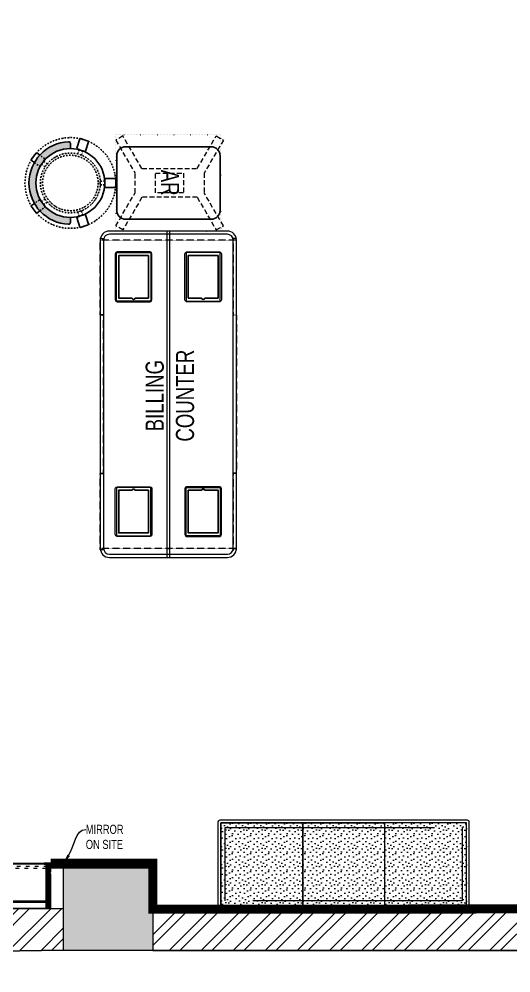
# Model space of a CAD drawing. Header units: feet. Extents: x 4160858 to 4180592, y -5463117 to -5454658.
# Drawn here: x 4175067 to 4177777, y -5462892 to -5457631 of the extents above; entities that cross this region are included whole.
import ezdxf
from ezdxf import colors
from ezdxf.entities.mleader import LeaderData, LeaderLine
from ezdxf.math import Vec2, Vec3

# ---------------------------------------------------------------- set-up
doc = ezdxf.new("R2010")
doc.units = ezdxf.units.FT
doc.header["$LTSCALE"] = 33
doc.header["$MEASUREMENT"] = 0
for name, pattern in [('ACAD_ISO03W100', [30, 12, -18]), ('DASHDOT2', [0.5, 0.25, -0.125, 0, -0.125]), ('DOT', [0.25, 0, -0.25]), ('HIDDEN2', [4.7624999999999975, 3.174999999999998, -1.587499999999999]), ('HIDDENX2', [0.75, 0.5, -0.25])]:
    doc.linetypes.add(name, pattern=pattern)
doc.layers.add('A-WALL', color=1, linetype='Continuous')
for name, color, linetype, lineweight in [('A-WALL HATCH', 251, 'Continuous', 0), ('Column', 243, 'Continuous', 9), ('column hatch', 5, 'Continuous', 0), ('HATCH', 9, 'Continuous', 9), ('LENS-HATCH', 251, 'Continuous', 5), ('LENS-PARTITION', 21, 'Continuous', 25), ('LENS-TEXT', 31, 'Continuous', 5), ('LENS_DIMENSION', 193, 'Continuous', 0), ('LK-FF&E FLOOR', 1, 'Continuous', 9), ('LK-FF&E WALL', 1, 'Continuous', 9), ('LK-MIRROR', 133, 'Continuous', 13), ('LN-ELEVATION-1', 81, 'Continuous', 25), ('LN-ELEVATION-2', 103, 'Continuous', 20), ('LN-ELEVATION-3', 125, 'Continuous', 18), ('LN-ELEVATION-4', 145, 'Continuous', 13), ('LN-ELEVATION-5', 167, 'Continuous', 5), ('LN-HATCH', 251, 'Continuous', 0)]:
    doc.layers.add(name, color=color, linetype=linetype, lineweight=lineweight)
doc.styles.add('LK TXT', font='GILC____.TTF', dxfattribs={"height": 100})
doc.styles.get("Standard").update_dxf_attribs({"font": 'GILC____.TTF'})

# ---------------------------------------------------------------- blocks, each defined once
blk = doc.blocks.new('A$C95718fd3')
at = {"layer": 'A-WALL HATCH'}
h = blk.add_hatch(dxfattribs=at)
h.set_pattern_fill('ANSI32', color=256, scale=333)
h.set_pattern_definition([(45, (-3476872.533669521, 5462423.862461803), (-88.29995930067012, 88.29995930067012), []), (45, (-3476813.667030086, 5462423.862461803), (-88.29995930067012, 88.29995930067012), [])])
h.paths.add_polyline_path([(-14523, 5239), (-9675, 5239), (-9675, 7670), (-9905, 7670), (-9905, 5469), (-14523, 5469)])
h.paths.add_polyline_path([(-9595.389258773534, -60.97492105513811), (-5279.968496668153, 2.982699849642813), (-5279.968496668153, 232.9999708095566), (-9596.269025654066, 205.0047410493716)])
h.paths.add_polyline_path([(-14434.72518271487, -122.9766848441213), (-10080.72518271487, -60.97668484412134), (-10082.27189374296, 169.0246078521013), (-14436.25617587985, 107.0248316712677)])
h.paths.add_polyline_path([(-4788.968496668153, 0), (-471, 0), (-471, 230), (-4788.968496668153, 230)])
h.paths.add_polyline_path([(-230, 447), (0, 447), (0, 7605), (-230, 7605)])
h.paths.add_polyline_path([(-4704, 7871), (-799, 7871), (-799, 8101), (-4704, 8101)])
h.paths.add_polyline_path([(-9070, 7881), (-5558, 7881), (-5558, 8101), (-9070, 8111)])
h.paths.add_polyline_path([(-14523, 7881), (-9905, 7881), (-9905, 8111), (-14523, 8111)])
h.paths.add_polyline_path([(-16784, 5900), (-18780, 5900), (-18780, 5670), (-16554, 5670), (-16554, 7909), (-14993, 7909), (-14993, 8111), (-16784, 8111)])
at = {"layer": 'column hatch'}
h = blk.add_hatch(color=251, dxfattribs=at)
h.dxf.hatch_style = 1
h.paths.add_polyline_path([(-5279.968496668153, 0), (-4788.968496668153, 0), (-4788.968496668153, 455.9999708095565), (-5279.968496668153, 455.9999708095565)])
h.paths.add_polyline_path([(-471, 0), (0, 0), (0, 447), (-471, 447)])
h.paths.add_polyline_path([(-799, 7605), (0, 7605), (0, 8101), (-799, 8101)])
h.paths.add_polyline_path([(-5558, 7617), (-4704, 7617), (-4704, 8101), (-5558, 8101)])
h.paths.add_polyline_path([(-9905, 7670), (-9070, 7670), (-9070, 8111), (-9905, 8111)])
h.paths.add_polyline_path([(-10080.72518271487, -60.97668484412134), (-9595.508267120926, -60.97668484412134), (-9595.389258773534, -60.97492105513811), (-9597, 426), (-10084, 426)])
h.paths.add_polyline_path([(-15013, -122.9766848441213), (-14434.72518271487, -122.9766848441213), (-14438, 369), (-14853, 369), (-15013, 369)])
h.paths.add_polyline_path([(-14993, 5239), (-14523, 5239), (-14523, 5619), (-14993, 5619)])
h.paths.add_polyline_path([(-14993, 7669), (-14523, 7669), (-14523, 8111), (-14993, 8111)])
at = {"layer": 'A-WALL'}
for p, q in [((-5279.968496668153, 232.9999708095566), (-9597, 205)), ((-471, 230), (-4788.968496668153, 230)), ((-5278.476763789542, 3.004808397963643), (-9595.508267120926, -60.97668484412134)), ((-471, 0), (-4788.968496668153, 0))]:
    blk.add_line(p, q, dxfattribs=at)
at = {"layer": 'Column'}
blk.add_lwpolyline([(-4788.968496668153, 0), (-5279.968496668153, 0), (-5279.968496668153, 455.9999708095565), (-4788.968496668153, 455.9999708095565)], close=True, dxfattribs=at)
blk = doc.blocks.new('3 seater Bench 1385')
at = {"layer": 'LENS-HATCH', "lineweight": 0}
h = blk.add_hatch(dxfattribs=at)
h.set_pattern_fill('STIP1', color=177, scale=100, angle=269.9999999999999, pattern_type=2)
h.set_pattern_definition([(270, (6617025.245374651, -170439.1063060568), (100, -1.516e-13), [0, -100]), (270, (6617009.245374652, -170451.1063060568), (100, -1.516e-13), [0, -100]), (270, (6616985.245374652, -170446.1063060568), (100, -1.516e-13), [0, -100]), (270, (6616962.245374652, -170481.1063060568), (100, -1.516e-13), [0, -100]), (270, (6616998.245374652, -170478.1063060568), (100, -1.516e-13), [0, -100]), (270, (6617022.245374652, -170505.1063060568), (100, -1.516e-13), [0, -100]), (270, (6617029.245374651, -170470.1063060568), (100, -1.516e-13), [0, -100]), (270, (6616988.245374651, -170512.1063060568), (100, -1.516e-13), [0, -100]), (270, (6616956.245374652, -170507.1063060568), (100, -1.516e-13), [0, -100]), (270, (6616941.245374651, -170433.1063060568), (100, -1.516e-13), [0, -100]), (270, (6616961.245374652, -170451.1063060568), (100, -1.516e-13), [0, -100]), (270, (6616942.245374652, -170465.1063060568), (100, -1.516e-13), [0, -100]), (270, (6617006.245374652, -170526.1063060568), (100, -1.516e-13), [0, -100]), (270, (6616981.245374652, -170494.1063060568), (100, -1.516e-13), [0, -100]), (270, (6617014.245374652, -170486.1063060568), (100, -1.516e-13), [0, -100]), (270, (6617005.245374651, -170503.1063060568), (100, -1.516e-13), [0, -100]), (270, (6616978.245374651, -170467.1063060568), (100, -1.516e-13), [0, -100]), (270, (6617032.245374652, -170495.1063060568), (100, -1.516e-13), [0, -100]), (270, (6616973.245374651, -170526.1063060568), (100, -1.516e-13), [0, -100]), (270, (6616943.245374651, -170523.1063060568), (100, -1.516e-13), [0, -100])])
h.paths.add_polyline_path([(677.5000000004657, 227.5), (225.8333333334885, 227.5), (225.8333333334885, -227.5), (677.5000000004657, -227.5)])
h.paths.add_polyline_path([(-225.8333333334885, 227.5), (225.8333333334885, 227.5), (225.8333333334885, -227.5), (-225.8333333334885, -227.5)])
h.paths.add_polyline_path([(-677.5000000004657, 227.5), (-225.8333333334885, 227.5), (-225.8333333334885, -227.5), (-677.5000000004657, -227.5)])
at = {"layer": 'LN-ELEVATION-2', "ltscale": 0.5}
for points in [[(-677.5000000004657, 227.5), (-225.8333333334885, 227.5), (-225.8333333334885, -227.5), (-677.5000000004657, -227.5)], [(-225.8333333334885, 227.5), (225.8333333334885, 227.5), (225.8333333334885, -227.5), (-225.8333333334885, -227.5)], [(677.5000000004657, 227.5), (225.8333333334885, 227.5), (225.8333333334885, -227.5), (677.5000000004657, -227.5)]]:
    blk.add_lwpolyline(points, close=True, dxfattribs=at)
at = {"layer": 'LN-ELEVATION-5', "ltscale": 0.5}
blk.add_lwpolyline([(682.4999999995343, 242.5), (-682.5000000004655, 242.5, 0.4142135623730951), (-692.5000000004655, 232.5), (-692.5000000004655, -232.5, 0.4142135623730951), (-682.5000000004655, -242.5), (682.4999999995343, -242.5, 0.4142135623730951), (692.4999999995343, -232.5), (692.4999999995343, 232.5, 0.4142135623730951)], format="xyb", close=True, dxfattribs=at)
blk.add_lwpolyline([(677.4999999995343, 227.5), (-677.5000000004657, 227.5), (-677.5000000004657, -227.5), (677.4999999995343, -227.5)], close=True, dxfattribs=at)
at = {"layer": 'LN-ELEVATION-5', "linetype": 'HIDDEN2', "ltscale": 11}
blk.add_lwpolyline([(-652.5000000004657, 202.5), (652.5000000004657, 202.5), (652.5000000004657, -202.5), (-652.5000000004657, -202.5)], close=True, dxfattribs=at)
blk = doc.blocks.new('CLENS 1200')
at = {"layer": 'LN-HATCH', "ltscale": 0.5}
h = blk.add_hatch(dxfattribs=at)
h.set_pattern_fill('ANSI31', color=256, scale=2)
h.set_pattern_definition([(45, (4092853.449332266, 1690921.991762591), (-4.490128060534575, 4.490128060534575), [])])
h.paths.add_polyline_path([(0, 250), (0, 60), (6, 60), (6, 50), (0, 50), (0, 6), (25, 6), (25, 250)])
h.paths.add_polyline_path([(1175, 210), (25, 210), (25, 216), (1175, 216)])
h.paths.add_polyline_path([(35, 6), (35, 0), (0, 0), (0, 6)])
h.paths.add_polyline_path([(1200, 250), (1200, 60), (1194, 60), (1194, 50), (1200, 50), (1200, 6), (1175, 6), (1175, 250)])
h.paths.add_polyline_path([(1165, 6), (1165, 0), (1200, 0), (1200, 6)])
at = {"layer": 'LN-ELEVATION-1', "ltscale": 0.5}
for points in [[(0, 250), (0, 60), (6, 60), (6, 50), (0, 50), (0, 6), (25, 6), (25, 250)], [(1175, 210), (25, 210), (25, 216), (1175, 216)], [(1200, 250), (1200, 60), (1194, 60), (1194, 50), (1200, 50), (1200, 6), (1175, 6), (1175, 250)], [(35, 6), (35, 0), (0, 0), (0, 6)], [(1165, 6), (1165, 0), (1200, 0), (1200, 6)]]:
    blk.add_lwpolyline(points, close=True, dxfattribs=at)
at = {"layer": 'LN-ELEVATION-3', "ltscale": 0.5}
for p, q in [((25, 250), (1175, 250)), ((35, 6), (1165, 6)), ((1165, 0), (35, 0))]:
    blk.add_line(p, q, dxfattribs=at)
at = {"layer": 'LN-ELEVATION-4', "linetype": 'ACAD_ISO03W100', "ltscale": 0.05}
blk.add_lwpolyline([(25, 30), (1175, 30), (1175, 18), (25, 18)], close=True, dxfattribs=at)
blk = doc.blocks.new('I-PAD Frame')
at = {"color": 3, "linetype": 'Continuous'}
blk.add_lwpolyline([(357868.7410323084, -232321.1361381283), (358122.7410323085, -232321.1361381283, 0.4142135623713902), (358132.7410323086, -232311.1361381283), (358132.7410323086, -232129.1361381283, 0.4142135623713902), (358122.7410323085, -232119.1361381283), (357868.7410323084, -232119.1361381283, 0.4142135623713902), (357858.7410323085, -232129.1361381283), (357858.7410323085, -232311.1361381283, 0.4142135623713902)], format="xyb", close=True, dxfattribs=at)
at = {"color": 3, "linetype": 'Continuous', "lineweight": 25}
blk.add_lwpolyline([(358113.2410323085, -232229.6755301424), (358113.2410323085, -232302.1361381283), (357878.2410323086, -232302.1361381283), (357878.2410323086, -232138.1361381283), (358113.2410323085, -232138.1361381283), (358113.2410323085, -232210.5967461141, 0.3275382217372251), (358114.6410323081, -232212.5046245168, -0.733799385757267), (358114.6410323086, -232227.7676517396, 0.3275382217372252)], format="xyb", close=True, dxfattribs=at)
blk = doc.blocks.new('Billing Counter 1800')
at = {"color": 5, "linetype": 'HIDDENX2', "ltscale": 0.025}
for p, q in [((-849.9999978118577, -374.9978339364752), (-850.0000002956948, 375)), ((849.9999976539983, -374.9978339364752), (850.0000001378356, 375))]:
    blk.add_line(p, q, dxfattribs=at)
at = {"color": 0, "linetype": 'Continuous'}
for p, q in [((850, 375), (-850, 375)), ((900, -325), (900, 325)), ((-850, -375), (850, -375))]:
    blk.add_line(p, q, dxfattribs=at)
at = {"color": 2, "linetype": 'Continuous'}
blk.add_line((849, -375), (849.9999976539983, -374.9978339364752), dxfattribs=at)
at = {"color": 2, "linetype": 'HIDDENX2', "ltscale": 0.025}
for points in [[(-857.9999984272289, 375), (-437.4115580061916, 375), (-437.4115580851212, 358), (-857.9999985061586, 358)], [(435.3333326776046, 375), (-435.2551077436656, 375), (-435.2551076647359, 358), (435.3333327565342, 358)], [(437.3333327565342, 375), (857.9217731775715, 375), (857.9217730986419, 358), (437.3333326776046, 358)], [(-857.9999984272289, -375), (-437.4115580061916, -375), (-437.4115580851212, -358), (-857.9999985061586, -358)], [(435.3333326776046, -375), (-435.2551077436656, -375), (-435.2551076647359, -358), (435.3333327563014, -358)], [(437.3333327563013, -375), (857.9217731775715, -375), (857.9217730986419, -358), (437.3333326776046, -358)]]:
    blk.add_lwpolyline(points, close=True, dxfattribs=at)
at = {"color": 5, "linetype": 'Continuous'}
for points in [[(-780.9166655030566, 97.25000000000001), (-513.9166655030567, 97.25000000000001), (-513.9166655030567, 286.25), (-780.9166655030566, 286.25)], [(780.9166655030566, 97.25000000000001), (513.9166655030567, 97.25000000000001), (513.9166655030567, 286.25), (780.9166655030566, 286.25)], [(-780.9166655030566, -97.25000000000001), (-513.9166655030567, -97.25000000000001), (-513.9166655030567, -286.25), (-780.9166655030566, -286.25)], [(780.9166655030566, -97.25000000000001), (513.9166655030567, -97.25000000000001), (513.9166655030567, -286.25), (780.9166655030566, -286.25)]]:
    blk.add_lwpolyline(points, close=True, dxfattribs=at)
at = {"color": 5, "linetype": 'HIDDENX2', "ltscale": 0.025}
blk.add_lwpolyline([(850, 8.5), (-850, 8.5), (-850, -8.5), (850, -8.5)], close=True, dxfattribs=at)
at = {"color": 0, "linetype": 'Continuous'}
for centre, radius, start, end in [((-850, 325), 50.0000000000291, 90, 180), ((849.999999999767, 325), 50.00000000005822, 0, 90), ((849.999999999767, -325), 50.0000000000291, 270, 0)]:
    blk.add_arc(centre, radius, start, end, dxfattribs=at)
at = {"layer": 'LN-ELEVATION-2'}
blk.add_line((-900, 325), (-900, -325), dxfattribs=at)
for points in [[(850, 375), (-850, 375, 0.4142135623725836), (-900, 325), (-900, -325, 0.4142135623725836), (-850, -375), (850, -375, 0.4142135623725837), (900, -325), (900, 325, 0.4142135623725836)], [(850, 357), (-850, 357, 0.4142135623730951), (-882, 325), (-882, -325, 0.4142135623730951), (-850, -357), (850, -357, 0.4142135623730951), (882, -325), (882, 325, 0.4142135623730951)]]:
    blk.add_lwpolyline(points, format="xyb", close=True, dxfattribs=at)
blk.add_lwpolyline([(-900, -8.5), (900, -8.5), (900, 8.5), (-900, 8.5)], close=True, dxfattribs=at)
blk.add_arc((-850, -325), 50.00000000005822, 180, 270, dxfattribs=at)
at = {"color": 2, "linetype": 'Continuous', "xscale": -1, "rotation": 180}
blk.add_blockref('I-PAD Frame', (-358643.1576978308, -232028.3861380983), dxfattribs=at)
at = {"color": 2, "linetype": 'Continuous', "rotation": 180}
blk.add_blockref('I-PAD Frame', (358643.1576977922, -232028.3861381579), dxfattribs=at)
at = {"color": 2, "linetype": 'Continuous'}
blk.add_blockref('I-PAD Frame', (-358643.1576978113, 232028.3861381281), dxfattribs=at)
at = {"color": 2, "linetype": 'Continuous', "xscale": -1}
blk.add_blockref('I-PAD Frame', (358643.1576978117, 232028.3861381281), dxfattribs=at)
at = {"layer": 'LENS-TEXT', "color": 0, "linetype": 'Continuous', "ltscale": 3, "insert": (-7.865375894587486, -8.871815700083971), "char_height": 100, "attachment_point": 5, "style": 'LK TXT'}
blk.add_mtext_dynamic_manual_height_columns('BILLING COUNTER', width=353.0555573365615, gutter_width=0.5, heights=[0], dxfattribs=at)
blk = doc.blocks.new('AR')
at = {"layer": 'LN-ELEVATION-2', "linetype": 'DOT', "lineweight": 25}
blk.add_lwpolyline([(0, 13.41378593863919), (530, 13.41378593863919), (530, 593.4137859386392), (0, 593.4137859386392)], close=True, dxfattribs=at)
at = {"layer": 'LN-ELEVATION-2', "lineweight": 25}
blk.add_lwpolyline([(465, 68.22063546301797), (465, 538.2206354630179, 0.4142135623730951), (415, 588.2206354630177), (115, 588.2206354630177, 0.4142135623730951), (65, 538.2206354630179), (65, 68.22063546301797, 0.4142135623730951), (115, 18.22063546301797), (415, 18.22063546301797, 0.4142135623730951)], format="xyb", close=True, dxfattribs=at)
at = {"layer": 'LN-ELEVATION-4', "linetype": 'HIDDEN2', "ltscale": 0.25}
for points in [[(185.8456009030342, 448.8780772723258), (5.888936847448348, 554.0078910568263), (28.48512306064368, 593.350836840691), (211.0874861851335, 486.6754184374586)], [(344.154399111867, 448.8780772762837), (524.1110631600021, 554.0078910947777), (501.5148769393563, 593.3508368753828), (318.9125138223171, 486.6754184374586)], [(211.0874861851335, 486.6754184376913), (318.9125138223171, 486.6754184376913)], [(185.8456009030342, 144.472759603057), (185.8456009030342, 448.8780772723258)], [(344.154399111867, 448.8780772762837), (344.154399111867, 144.4727595990989)], [(185.8456009030342, 144.472759603057), (5.888936847448348, 39.34294581855647), (28.48512306064368, 3.46917659e-08), (211.0874861851335, 106.6754184379242)], [(318.9125138223171, 106.6754184376914), (211.0874861851335, 106.6754184376914)], [(344.154399111867, 144.4727595990989), (524.1110631600021, 39.34294578060508), (501.5148769393563, 0), (318.9125138223171, 106.6754184379242)]]:
    blk.add_lwpolyline(points, dxfattribs=at)
blk.add_lwpolyline([(210.8456009030342, 373.9866790841333), (319.154399111867, 373.9866790841333), (319.154399111867, 219.3641577917151), (210.8456009030342, 219.3641577917151)], close=True, dxfattribs=at)
blk = doc.blocks.new('DR STOOL')
at = {"layer": 'HATCH'}
h = blk.add_hatch(dxfattribs=at)
h.set_pattern_fill('ANSI36', color=250, angle=-90.00000000000001)
h.set_pattern_definition([(315, (-227.8099174643867, 917.3997257252777), (6.173926083235043, -1.683798022700468), [7.9375, -1.587499999999999, 0, -1.587499999999999])])
edge = h.paths.add_edge_path()
edge.add_line((-190.0000000041909, 4.511094e-10), (-218.6899174675346, 4.511094e-10))
edge.add_arc((-218.6899174670689, 9.120000000388245), 9.119999999940092, 177.6119845363388, 269.9999999996136, ccw=False)
edge.add_arc((-1.8626451e-09, 3.565219e-10), 228.000000002257, 2.3880154632688004, 177.6119845367313, ccw=False)
edge.add_arc((218.6899174633436, 9.120000000497384), 9.120000000051716, -90.00000000034493, 2.3880154629299, ccw=False)
edge.add_line((218.6899174633436, 4.511094e-10), (190, 4.511094e-10))
edge.add_arc((-1.8626451e-09, 4.511094e-10), 190.000000001979, -1.27e-14, 180)
at = {"layer": 'LN-ELEVATION-1', "color": 1, "ltscale": 100}
for p, q in [((-128.6221585394814, 215.4841044476634), (-165.2704676063731, 189.0243927398114)), ((-124.7228340068832, 214.8545704018979), (-128.6221585394814, 215.4841044476634)), ((-112.6981821293011, 198.1996966340157), (-124.7228340068832, 214.8545704018979)), ((124.7553772013634, 214.9803744515593), (112.5488144652918, 198.2845540212292)), ((128.7014972954057, 215.5933048763618), (124.7553772013634, 214.9803744515593)), ((128.7014972954057, 215.5933048763618), (124.7553772013634, 214.9803744515593)), ((165.1911288509145, 188.915192311113), (128.7014972954057, 215.5933048763618)), ((165.1911288509145, 188.915192311113), (128.7014972954057, 215.5933048763618)), ((-165.2704676063731, 189.0243927398114), (-165.9069543029182, 185.0820035930228)), ((-165.9069543029182, 185.0820035930228), (-153.8003208162263, 168.3135803133482)), ((153.6734594982117, 168.4294150282658), (165.7973639420234, 185.0121775862135)), ((165.7973639420234, 185.0121775862135), (165.1911288509145, 188.915192311113)), ((165.7973639420234, 185.0121775862135), (165.1911288509145, 188.915192311113)), ((-242.9550312487409, -52.24013893969095), (-244.7482102331705, -55.75945052818861)), ((-191.2928382232785, -35.45407700946089), (-242.9550312487409, -52.24013893969095)), ((-187.9259491492994, -37.1695928365807), (-191.2928382232785, -35.45407700946089)), ((-184.1424400564283, -48.81403796559607), (-187.9259491492994, -37.1695928365807)), ((188.0651108901948, -36.96233201187715), (184.0504167033359, -49.19388854173303)), ((191.3981811110861, -35.27656588272658), (188.0651108901948, -36.96233201187715)), ((243.0100176925771, -52.21682526778022), (191.3981811110861, -35.27656588272658)), ((244.8123673382215, -55.78040257930116), (243.0100176925771, -52.21682526778022)), ((-244.7482102331705, -55.75945052818861), (-230.7800458371639, -98.74904560100549)), ((-230.7800458371639, -98.74904560100549), (-227.2218665438704, -100.5620286722478)), ((-227.2218665438704, -100.5620286722478), (-175.5596735184081, -83.7759667420105)), ((-173.8639617776498, -80.4479453730819), (-177.8421125086024, -68.2044548037811)), ((-175.5596735184081, -83.7759667420105), (-173.8639617776498, -80.4479453730819)), ((177.6922140880488, -68.56540505095472), (173.8739495249465, -80.1985000452405)), ((173.8739495249465, -80.1985000452405), (175.5794035866856, -83.5704969359358)), ((175.5794035866856, -83.5704969359358), (227.1912401677109, -100.5107563209894)), ((227.1912401677109, -100.5107563209894), (230.715890809428, -98.7280946081737)), ((230.715890809428, -98.7280946081737), (244.8123673382215, -55.78040257930116)), ((-22.72193054761737, -190.2142363802995), (-25.39390889601782, -192.886214728569)), ((-25.39390889601782, -192.886214728569), (-25.39390889601782, -247.2070584567482)), ((-10.47823652112856, -190.2142363802995), (-22.72193054761737, -190.2142363802995)), ((22.78362171910703, -190.2142363802995), (9.910054048988968, -190.2142363802995)), ((25.42475448176265, -192.8553691428751), (22.78362171910703, -190.2142363802995)), ((25.42475448176265, -247.1762128710543), (25.42475448176265, -192.8553691428751)), ((-25.39390889601782, -247.2070584567482), (-22.60096735274419, -250)), ((-22.60096735274419, -250), (22.60096735274419, -250)), ((22.60096735274419, -250), (25.42475448176265, -247.1762128710543))]:
    blk.add_line(p, q, dxfattribs=at)
at = {"layer": 'LN-ELEVATION-1', "linetype": 'DASHDOT2'}
for p, q in [((-153.8003208162263, 168.3135803133482), (-134.1093360339291, 141.0403694751003)), ((-92.92521573789418, 170.8129362839827), (-112.6981821293011, 198.1996966340157)), ((-103.4542870586738, 159.9154408004979), (-93.52748446213081, 167.0824927485227)), ((-88.15393704269081, 139.4771787207864), (-103.4542870586738, 159.9154408004979)), ((-93.52748446213081, 167.0824927485227), (-92.92521573789418, 170.8129362839827)), ((103.6608748426661, 159.8406005539291), (88.19885099539533, 139.4487815762331)), ((112.5488144652918, 198.2845540212292), (92.69529851106927, 171.1294289919315)), ((92.69529851106927, 171.1294289919315), (93.26858203159645, 167.4385604566923)), ((93.26858203159645, 167.4385604566923), (103.6608748426661, 159.8406005539291)), ((133.7372852512635, 141.1612321265929), (153.6734594982117, 168.4294150282658)), ((-134.1093360339291, 141.0403694751003), (-130.4219571123831, 140.4450534014686)), ((-130.4219571123831, 140.4450534014686), (-119.9844727469608, 147.9808124662595)), ((-119.9844727469608, 147.9808124662595), (-105.3687285655178, 126.9741353208374)), ((105.4096150295809, 126.94019481352), (120.1194891873747, 147.8074627162714)), ((120.1194891873747, 147.8074627162714), (130.0033113472163, 140.5812532722048)), ((130.0033113472163, 140.5812532722048), (133.7372852512635, 141.1612321265929)), ((-159.954806596972, -40.49024384317454), (-184.1424400564283, -48.81403796559607)), ((184.0504167033359, -49.19388854173303), (159.8786162491887, -40.79004861696012)), ((-177.8421125086024, -68.2044548037811), (-153.4148110738024, -60.73628028803068)), ((153.3006618716754, -61.02382378749462), (177.6922140880488, -68.56540505095472)), ((-10.92024635523557, -164.6382343793375), (-10.47823652112856, -190.2142363802995)), ((9.910054048988968, -190.2142363802995), (10.35584833659231, -164.674698740353))]:
    blk.add_line(p, q, dxfattribs=at)
at = {"layer": 'LN-ELEVATION-1', "color": 1, "ltscale": 100}
blk.add_lwpolyline([(-190.0000000023283, 0), (-218.6899174656719, 0, -0.4264743413925903), (-227.8019973598421, 9.5, -0.959166304662544), (227.8019973593764, 9.5, -0.4264743413925903), (218.6899174647406, 0), (190.0000000013969, 0)], format="xyb", dxfattribs=at)
at = {"layer": 'LN-ELEVATION-1', "linetype": 'DASHDOT2'}
for radius in [250, 165, 153]:
    blk.add_circle((0, 0), radius, dxfattribs=at)
at = {"layer": 'LN-ELEVATION-1', "color": 1, "ltscale": 100}
blk.add_circle((0, 0), 190, dxfattribs=at)

msp = doc.modelspace()

# ---------------------------------------------------------------- linework, layer by layer
at = {"layer": 'LENS-PARTITION'}
msp.add_lwpolyline([(4175240.111851572, -5462312.54520858), (4175803.311051756, -5462312.54520858), (4175803.311051756, -5462285.54520858), (4175240.111851572, -5462285.54520858)], close=True, dxfattribs=at)
at = {"layer": 'LK-MIRROR', "linetype": 'ACAD_ISO03W100', "ltscale": 0.05, "const_width": 50}
msp.add_lwpolyline([(4177857.079090926, -5462538.545179389), (4175803.311051756, -5462540.545193985), (4175803.311051756, -5462285.54520858), (4175240.111851572, -5462285.54520858)], dxfattribs=at)

# ---------------------------------------------------------------- block references
at = {"layer": 'LENS_DIMENSION'}
msp.add_blockref('A$C95718fd3', (4180592.279548425, -5462768.54517939), dxfattribs=at)
at = {"layer": 'LK-FF&E FLOOR', "rotation": 90}
for name, p in [('DR STOOL', (4175349.268969907, -5458535.045193984)), ('AR', (4176192.682755845, -5458800.045193984)), ('Billing Counter 1800', (4175889.268969906, -5459700.045193986))]:
    msp.add_blockref(name, p, dxfattribs=at)
at = {"layer": 'LK-FF&E FLOOR'}
msp.add_blockref('3 seater Bench 1385', (4176855.218645035, -5462291.435074941), dxfattribs=at)
at = {"layer": 'LK-FF&E WALL', "rotation": 180}
msp.add_blockref('CLENS 1200', (4175240.111851572, -5462285.54520858), dxfattribs=at)

# ---------------------------------------------------------------- texts
at = {"layer": 'LENS-TEXT', "color": 0, "linetype": 'Continuous', "ltscale": 3, "insert": (4175898.753413965, -5458533.388157076), "char_height": 100, "attachment_point": 5, "rotation": 270, "style": 'LK TXT'}
msp.add_mtext_dynamic_manual_height_columns('AR', width=237.4408088319178, gutter_width=12.5, heights=[0], dxfattribs=at)

# ---------------------------------------------------------------- leaders
at = {"layer": 'LENS-TEXT', "color": 7}
ml = msp.add_multileader_mtext('Standard', dxfattribs=at)
ml.set_content('\\pxqj,t3;{\\C0;MIRROR ON SITE}', color=1)
ml.set_leader_properties(color=256, linetype='ByLayer', lineweight=-1)
ml.build(insert=Vec2(0, 0))
ml.multileader.update_dxf_attribs({"leader_type": 2, "dogleg_length": 0.36, "arrow_head_size": 50})
ctx = ml.context
ctx.base_point, ctx.char_height, ctx.arrow_head_size, ctx.landing_gap_size, ctx.plane_origin, ctx.plane_x_axis, ctx.plane_y_axis = Vec3(4175434.274501401, -5462099.858790952, -23744.04052932372), 50, 50, 0.09, Vec3(4176273.3341289, -5461637.266839078, -23744.04052932372), Vec3(1, 1.5866e-12), Vec3(-1.5866e-12, 1)
notes = []
notes.append((ctx, [(1, (1, 1, 0), (4175433.914501401, -5462099.858790952, -23744.04052932372), (1, 1.5866e-12), 0.36, [(0, [(4175312.311051755, -5462285.54520858, -23744.04052932372)], 0, [])])]))
ctx.mtext.insert, ctx.mtext.text_direction, ctx.mtext.rotation, ctx.mtext.width, ctx.mtext.flow_direction = Vec3(4175434.364501401, -5462074.531756067, -23744.04052932372), Vec3(1, 1.5866e-12), 1.5866e-12, 237.2605896616587, 5
for ctx, leaders in notes:
    for number, flags, end, landing, length, lines in leaders:
        leader = LeaderData()
        leader.index, (leader.has_last_leader_line, leader.has_dogleg_vector, leader.attachment_direction) = number, flags
        leader.last_leader_point, leader.dogleg_vector, leader.dogleg_length = Vec3(end), Vec3(landing), length
        for number, points, colour, breaks in lines:
            line = LeaderLine()
            line.index, line.vertices, line.color, line.breaks = number, Vec3.list(points), colors.encode_raw_color(colour), breaks
            leader.lines.append(line)
        ctx.leaders.append(leader)

doc.saveas('drawing.dxf')
